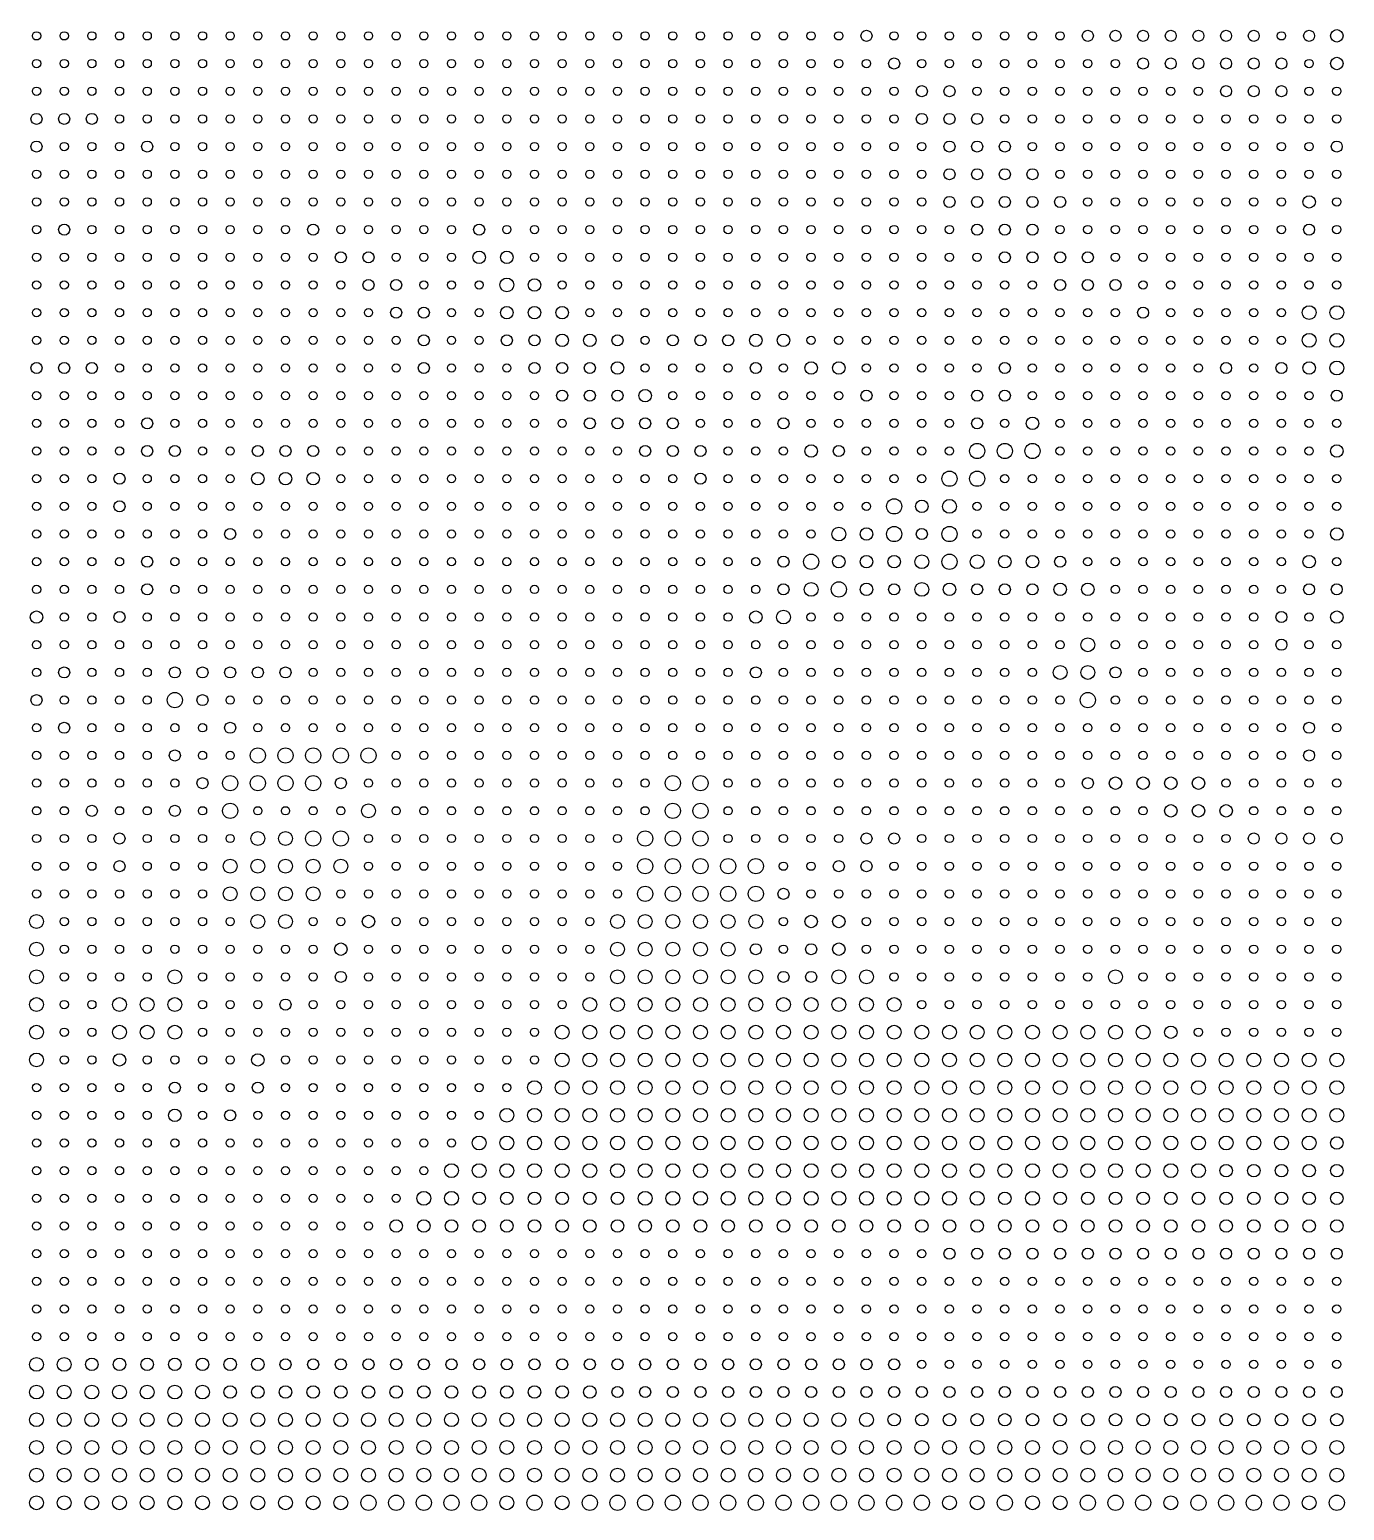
# Model space of a CAD drawing. Header units: metres. Extents: x -6 to 3826, y 14 to 2163.
# Drawn here: x 955 to 1906, y 14 to 1084 of the extents above; entities that cross this region are included whole.
import ezdxf

# ---------------------------------------------------------------- set-up
doc = ezdxf.new("R2010")
doc.units = ezdxf.units.M

msp = doc.modelspace()

# ---------------------------------------------------------------- linework, layer by layer
for centre, radius in [((960, 1080), 3), ((980, 1080), 3), ((1000, 1080), 3), ((1020, 1080), 3), ((1040, 1080), 3), ((1060, 1080), 3), ((1080, 1080), 3), ((1100, 1080), 3), ((1120, 1080), 3), ((1140, 1080), 3), ((1160, 1080), 3), ((1180, 1080), 3), ((1200, 1080), 3), ((1220, 1080), 3), ((1240, 1080), 3), ((1260, 1080), 3), ((1280, 1080), 3), ((1300, 1080), 3), ((1320, 1080), 3), ((1340, 1080), 3), ((1360, 1080), 3), ((1380, 1080), 3), ((1400, 1080), 3), ((1420, 1080), 3), ((1440, 1080), 3), ((1460, 1080), 3), ((1480, 1080), 3), ((1500, 1080), 3), ((1520, 1080), 3), ((1540, 1080), 3), ((1560, 1080), 4), ((1580, 1080), 3), ((1600, 1080), 3), ((1620, 1080), 3), ((1640, 1080), 3), ((1660, 1080), 3), ((1680, 1080), 3), ((1700, 1080), 3), ((1720, 1080), 4), ((1740, 1080), 4), ((1760, 1080), 4), ((1780, 1080), 4), ((1800, 1080), 4), ((1820, 1080), 4), ((1840, 1080), 4), ((1860, 1080), 3), ((1880, 1080), 4), ((1900, 1080), 4.5), ((960, 1060), 3), ((980, 1060), 3), ((1000, 1060), 3), ((1020, 1060), 3), ((1040, 1060), 3), ((1060, 1060), 3), ((1080, 1060), 3), ((1100, 1060), 3), ((1120, 1060), 3), ((1140, 1060), 3), ((1160, 1060), 3), ((1180, 1060), 3), ((1200, 1060), 3), ((1220, 1060), 3), ((1240, 1060), 3), ((1260, 1060), 3), ((1280, 1060), 3), ((1300, 1060), 3), ((1320, 1060), 3), ((1340, 1060), 3), ((1360, 1060), 3), ((1380, 1060), 3), ((1400, 1060), 3), ((1420, 1060), 3), ((1440, 1060), 3), ((1460, 1060), 3), ((1480, 1060), 3), ((1500, 1060), 3), ((1520, 1060), 3), ((1540, 1060), 3), ((1560, 1060), 3), ((1580, 1060), 4), ((1600, 1060), 3), ((1620, 1060), 3), ((1640, 1060), 3), ((1660, 1060), 3), ((1680, 1060), 3), ((1700, 1060), 3), ((1720, 1060), 3), ((1740, 1060), 3), ((1760, 1060), 4), ((1780, 1060), 4), ((1800, 1060), 4), ((1820, 1060), 4), ((1840, 1060), 4), ((1860, 1060), 4), ((1880, 1060), 3), ((1900, 1060), 4.5), ((960, 1040), 3), ((980, 1040), 3), ((1000, 1040), 3), ((1020, 1040), 3), ((1040, 1040), 3), ((1060, 1040), 3), ((1080, 1040), 3), ((1100, 1040), 3), ((1120, 1040), 3), ((1140, 1040), 3), ((1160, 1040), 3), ((1180, 1040), 3), ((1200, 1040), 3), ((1220, 1040), 3), ((1240, 1040), 3), ((1260, 1040), 3), ((1280, 1040), 3), ((1300, 1040), 3), ((1320, 1040), 3), ((1340, 1040), 3), ((1360, 1040), 3), ((1380, 1040), 3), ((1400, 1040), 3), ((1420, 1040), 3), ((1440, 1040), 3), ((1460, 1040), 3), ((1480, 1040), 3), ((1500, 1040), 3), ((1520, 1040), 3), ((1540, 1040), 3), ((1560, 1040), 3), ((1580, 1040), 3), ((1600, 1040), 4), ((1620, 1040), 4), ((1640, 1040), 3), ((1660, 1040), 3), ((1680, 1040), 3), ((1700, 1040), 3), ((1720, 1040), 3), ((1740, 1040), 3), ((1760, 1040), 3), ((1780, 1040), 3), ((1800, 1040), 3), ((1820, 1040), 4), ((1840, 1040), 4), ((1860, 1040), 4), ((1880, 1040), 3), ((1900, 1040), 3), ((960, 1020), 4), ((980, 1020), 4), ((1000, 1020), 4), ((1020, 1020), 3), ((1040, 1020), 3), ((1060, 1020), 3), ((1080, 1020), 3), ((1100, 1020), 3), ((1120, 1020), 3), ((1140, 1020), 3), ((1160, 1020), 3), ((1180, 1020), 3), ((1200, 1020), 3), ((1220, 1020), 3), ((1240, 1020), 3), ((1260, 1020), 3), ((1280, 1020), 3), ((1300, 1020), 3), ((1320, 1020), 3), ((1340, 1020), 3), ((1360, 1020), 3), ((1380, 1020), 3), ((1400, 1020), 3), ((1420, 1020), 3), ((1440, 1020), 3), ((1460, 1020), 3), ((1480, 1020), 3), ((1500, 1020), 3), ((1520, 1020), 3), ((1540, 1020), 3), ((1560, 1020), 3), ((1580, 1020), 3), ((1600, 1020), 4), ((1620, 1020), 4), ((1640, 1020), 4), ((1660, 1020), 3), ((1680, 1020), 3), ((1700, 1020), 3), ((1720, 1020), 3), ((1740, 1020), 3), ((1760, 1020), 3), ((1780, 1020), 3), ((1800, 1020), 3), ((1820, 1020), 3), ((1840, 1020), 3), ((1860, 1020), 3), ((1880, 1020), 3), ((1900, 1020), 3), ((960, 1000), 4), ((980, 1000), 3), ((1000, 1000), 3), ((1020, 1000), 3), ((1040, 1000), 4), ((1060, 1000), 3), ((1080, 1000), 3), ((1100, 1000), 3), ((1120, 1000), 3), ((1140, 1000), 3), ((1160, 1000), 3), ((1180, 1000), 3), ((1200, 1000), 3), ((1220, 1000), 3), ((1240, 1000), 3), ((1260, 1000), 3), ((1280, 1000), 3), ((1300, 1000), 3), ((1320, 1000), 3), ((1340, 1000), 3), ((1360, 1000), 3), ((1380, 1000), 3), ((1400, 1000), 3), ((1420, 1000), 3), ((1440, 1000), 3), ((1460, 1000), 3), ((1480, 1000), 3), ((1500, 1000), 3), ((1520, 1000), 3), ((1540, 1000), 3), ((1560, 1000), 3), ((1580, 1000), 3), ((1600, 1000), 3), ((1620, 1000), 4), ((1640, 1000), 4), ((1660, 1000), 4), ((1680, 1000), 3), ((1700, 1000), 3), ((1720, 1000), 3), ((1740, 1000), 3), ((1760, 1000), 3), ((1780, 1000), 3), ((1800, 1000), 3), ((1820, 1000), 3), ((1840, 1000), 3), ((1860, 1000), 3), ((1880, 1000), 3), ((1900, 1000), 4), ((960, 980), 3), ((980, 980), 3), ((1000, 980), 3), ((1020, 980), 3), ((1040, 980), 3), ((1060, 980), 3), ((1080, 980), 3), ((1100, 980), 3), ((1120, 980), 3), ((1140, 980), 3), ((1160, 980), 3), ((1180, 980), 3), ((1200, 980), 3), ((1220, 980), 3), ((1240, 980), 3), ((1260, 980), 3), ((1280, 980), 3), ((1300, 980), 3), ((1320, 980), 3), ((1340, 980), 3), ((1360, 980), 3), ((1380, 980), 3), ((1400, 980), 3), ((1420, 980), 3), ((1440, 980), 3), ((1460, 980), 3), ((1480, 980), 3), ((1500, 980), 3), ((1520, 980), 3), ((1540, 980), 3), ((1560, 980), 3), ((1580, 980), 3), ((1600, 980), 3), ((1620, 980), 4), ((1640, 980), 4), ((1660, 980), 4), ((1680, 980), 4), ((1700, 980), 3), ((1720, 980), 3), ((1740, 980), 3), ((1760, 980), 3), ((1780, 980), 3), ((1800, 980), 3), ((1820, 980), 3), ((1840, 980), 3), ((1860, 980), 3), ((1880, 980), 3), ((1900, 980), 3), ((960, 960), 3), ((980, 960), 3), ((1000, 960), 3), ((1020, 960), 3), ((1040, 960), 3), ((1060, 960), 3), ((1080, 960), 3), ((1100, 960), 3), ((1120, 960), 3), ((1140, 960), 3), ((1160, 960), 3), ((1180, 960), 3), ((1200, 960), 3), ((1220, 960), 3), ((1240, 960), 3), ((1260, 960), 3), ((1280, 960), 3), ((1300, 960), 3), ((1320, 960), 3), ((1340, 960), 3), ((1360, 960), 3), ((1380, 960), 3), ((1400, 960), 3), ((1420, 960), 3), ((1440, 960), 3), ((1460, 960), 3), ((1480, 960), 3), ((1500, 960), 3), ((1520, 960), 3), ((1540, 960), 3), ((1560, 960), 3), ((1580, 960), 3), ((1600, 960), 3), ((1620, 960), 4), ((1640, 960), 4), ((1660, 960), 4), ((1680, 960), 4), ((1700, 960), 4), ((1720, 960), 3), ((1740, 960), 3), ((1760, 960), 3), ((1780, 960), 3), ((1800, 960), 3), ((1820, 960), 3), ((1840, 960), 3), ((1860, 960), 3), ((1880, 960), 4.5), ((1900, 960), 3), ((960, 940), 3), ((980, 940), 4), ((1000, 940), 3), ((1020, 940), 3), ((1040, 940), 3), ((1060, 940), 3), ((1080, 940), 3), ((1100, 940), 3), ((1120, 940), 3), ((1140, 940), 3), ((1160, 940), 4), ((1180, 940), 3), ((1200, 940), 3), ((1220, 940), 3), ((1240, 940), 3), ((1260, 940), 3), ((1280, 940), 4), ((1300, 940), 3), ((1320, 940), 3), ((1340, 940), 3), ((1360, 940), 3), ((1380, 940), 3), ((1400, 940), 3), ((1420, 940), 3), ((1440, 940), 3), ((1460, 940), 3), ((1480, 940), 3), ((1500, 940), 3), ((1520, 940), 3), ((1540, 940), 3), ((1560, 940), 3), ((1580, 940), 3), ((1600, 940), 3), ((1620, 940), 3), ((1640, 940), 4), ((1660, 940), 4), ((1680, 940), 4), ((1700, 940), 3), ((1720, 940), 3), ((1740, 940), 3), ((1760, 940), 3), ((1780, 940), 3), ((1800, 940), 3), ((1820, 940), 3), ((1840, 940), 3), ((1860, 940), 3), ((1880, 940), 4), ((1900, 940), 3), ((960, 920), 3), ((980, 920), 3), ((1000, 920), 3), ((1020, 920), 3), ((1040, 920), 3), ((1060, 920), 3), ((1080, 920), 3), ((1100, 920), 3), ((1120, 920), 3), ((1140, 920), 3), ((1160, 920), 3), ((1180, 920), 4), ((1200, 920), 4), ((1220, 920), 3), ((1240, 920), 3), ((1260, 920), 3), ((1280, 920), 4.5), ((1300, 920), 4.5), ((1320, 920), 3), ((1340, 920), 3), ((1360, 920), 3), ((1380, 920), 3), ((1400, 920), 3), ((1420, 920), 3), ((1440, 920), 3), ((1460, 920), 3), ((1480, 920), 3), ((1500, 920), 3), ((1520, 920), 3), ((1540, 920), 3), ((1560, 920), 3), ((1580, 920), 3), ((1600, 920), 3), ((1620, 920), 3), ((1640, 920), 3), ((1660, 920), 4), ((1680, 920), 4), ((1700, 920), 4), ((1720, 920), 4), ((1740, 920), 3), ((1760, 920), 3), ((1780, 920), 3), ((1800, 920), 3), ((1820, 920), 3), ((1840, 920), 3), ((1860, 920), 3), ((1880, 920), 3), ((1900, 920), 3), ((960, 900), 3), ((980, 900), 3), ((1000, 900), 3), ((1020, 900), 3), ((1040, 900), 3), ((1060, 900), 3), ((1080, 900), 3), ((1100, 900), 3), ((1120, 900), 3), ((1140, 900), 3), ((1160, 900), 3), ((1180, 900), 3), ((1200, 900), 4), ((1220, 900), 4), ((1240, 900), 3), ((1260, 900), 3), ((1280, 900), 3), ((1300, 900), 5), ((1320, 900), 4.5), ((1340, 900), 3), ((1360, 900), 3), ((1380, 900), 3), ((1400, 900), 3), ((1420, 900), 3), ((1440, 900), 3), ((1460, 900), 3), ((1480, 900), 3), ((1500, 900), 3), ((1520, 900), 3), ((1540, 900), 3), ((1560, 900), 3), ((1580, 900), 3), ((1600, 900), 3), ((1620, 900), 3), ((1640, 900), 3), ((1660, 900), 3), ((1680, 900), 3), ((1700, 900), 4), ((1720, 900), 4), ((1740, 900), 4), ((1760, 900), 3), ((1780, 900), 3), ((1800, 900), 3), ((1820, 900), 3), ((1840, 900), 3), ((1860, 900), 3), ((1880, 900), 3), ((1900, 900), 3), ((960, 880), 3), ((980, 880), 3), ((1000, 880), 3), ((1020, 880), 3), ((1040, 880), 3), ((1060, 880), 3), ((1080, 880), 3), ((1100, 880), 3), ((1120, 880), 3), ((1140, 880), 3), ((1160, 880), 3), ((1180, 880), 3), ((1200, 880), 3), ((1220, 880), 4), ((1240, 880), 4), ((1260, 880), 3), ((1280, 880), 3), ((1300, 880), 4.5), ((1320, 880), 4.5), ((1340, 880), 4.5), ((1360, 880), 3), ((1380, 880), 3), ((1400, 880), 3), ((1420, 880), 3), ((1440, 880), 3), ((1460, 880), 3), ((1480, 880), 3), ((1500, 880), 3), ((1520, 880), 3), ((1540, 880), 3), ((1560, 880), 3), ((1580, 880), 3), ((1600, 880), 3), ((1620, 880), 3), ((1640, 880), 3), ((1660, 880), 3), ((1680, 880), 3), ((1700, 880), 3), ((1720, 880), 3), ((1740, 880), 3), ((1760, 880), 4), ((1780, 880), 3), ((1800, 880), 3), ((1820, 880), 3), ((1840, 880), 3), ((1860, 880), 3), ((1880, 880), 5), ((1900, 880), 5), ((960, 860), 3), ((980, 860), 3), ((1000, 860), 3), ((1020, 860), 3), ((1040, 860), 3), ((1060, 860), 3), ((1080, 860), 3), ((1100, 860), 3), ((1120, 860), 3), ((1140, 860), 3), ((1160, 860), 3), ((1180, 860), 3), ((1200, 860), 3), ((1220, 860), 3), ((1240, 860), 4), ((1260, 860), 3), ((1280, 860), 3), ((1300, 860), 4), ((1320, 860), 4), ((1340, 860), 4.5), ((1360, 860), 4.5), ((1380, 860), 4), ((1400, 860), 3), ((1420, 860), 4), ((1440, 860), 4), ((1460, 860), 4), ((1480, 860), 4.5), ((1500, 860), 4.5), ((1520, 860), 3), ((1540, 860), 3), ((1560, 860), 3), ((1580, 860), 3), ((1600, 860), 3), ((1620, 860), 3), ((1640, 860), 3), ((1660, 860), 3), ((1680, 860), 3), ((1700, 860), 3), ((1720, 860), 3), ((1740, 860), 3), ((1760, 860), 3), ((1780, 860), 3), ((1800, 860), 3), ((1820, 860), 3), ((1840, 860), 3), ((1860, 860), 3), ((1880, 860), 5), ((1900, 860), 5), ((960, 840), 4), ((980, 840), 4), ((1000, 840), 4), ((1020, 840), 3), ((1040, 840), 3), ((1060, 840), 3), ((1080, 840), 3), ((1100, 840), 3), ((1120, 840), 3), ((1140, 840), 3), ((1160, 840), 3), ((1180, 840), 3), ((1200, 840), 3), ((1220, 840), 3), ((1240, 840), 4), ((1260, 840), 3), ((1280, 840), 3), ((1300, 840), 3), ((1320, 840), 4), ((1340, 840), 4), ((1360, 840), 4), ((1380, 840), 4.5), ((1400, 840), 3), ((1420, 840), 3), ((1440, 840), 3), ((1460, 840), 3), ((1480, 840), 4), ((1500, 840), 3), ((1520, 840), 4.5), ((1540, 840), 4.5), ((1560, 840), 3), ((1580, 840), 3), ((1600, 840), 3), ((1620, 840), 3), ((1640, 840), 3), ((1660, 840), 4), ((1680, 840), 3), ((1700, 840), 3), ((1720, 840), 3), ((1740, 840), 3), ((1760, 840), 3), ((1780, 840), 3), ((1800, 840), 3), ((1820, 840), 4), ((1840, 840), 3), ((1860, 840), 4), ((1880, 840), 4.5), ((1900, 840), 5), ((1340, 820), 4), ((1360, 820), 4), ((1380, 820), 4), ((1400, 820), 4.5), ((1560, 820), 4), ((1640, 820), 4), ((1660, 820), 4), ((1900, 820), 4), ((960, 820), 3), ((980, 820), 3), ((1000, 820), 3), ((1020, 820), 3), ((1040, 820), 3), ((1060, 820), 3), ((1080, 820), 3), ((1100, 820), 3), ((1120, 820), 3), ((1140, 820), 3), ((1160, 820), 3), ((1180, 820), 3), ((1200, 820), 3), ((1220, 820), 3), ((1240, 820), 3), ((1260, 820), 3), ((1280, 820), 3), ((1300, 820), 3), ((1320, 820), 3), ((1420, 820), 3), ((1440, 820), 3), ((1460, 820), 3), ((1480, 820), 3), ((1500, 820), 3), ((1520, 820), 3), ((1540, 820), 3), ((1580, 820), 3), ((1600, 820), 3), ((1620, 820), 3), ((1680, 820), 3), ((1700, 820), 3), ((1720, 820), 3), ((1740, 820), 3), ((1760, 820), 3), ((1780, 820), 3), ((1800, 820), 3), ((1820, 820), 3), ((1840, 820), 3), ((1860, 820), 3), ((1880, 820), 3), ((960, 800), 3), ((980, 800), 3), ((1000, 800), 3), ((1020, 800), 3), ((1040, 800), 4), ((1060, 800), 3), ((1080, 800), 3), ((1100, 800), 3), ((1120, 800), 3), ((1140, 800), 3), ((1160, 800), 3), ((1180, 800), 3), ((1200, 800), 3), ((1220, 800), 3), ((1240, 800), 3), ((1260, 800), 3), ((1280, 800), 3), ((1300, 800), 3), ((1320, 800), 3), ((1340, 800), 3), ((1360, 800), 4), ((1380, 800), 4), ((1400, 800), 4), ((1420, 800), 4), ((1440, 800), 3), ((1460, 800), 3), ((1480, 800), 3), ((1500, 800), 4), ((1520, 800), 3), ((1540, 800), 3), ((1560, 800), 3), ((1580, 800), 3), ((1600, 800), 3), ((1620, 800), 3), ((1640, 800), 4), ((1660, 800), 3), ((1680, 800), 4.5), ((1700, 800), 3), ((1720, 800), 3), ((1740, 800), 3), ((1760, 800), 3), ((1780, 800), 3), ((1800, 800), 3), ((1820, 800), 3), ((1840, 800), 3), ((1860, 800), 3), ((1880, 800), 3), ((1900, 800), 3), ((960, 780), 3), ((980, 780), 3), ((1000, 780), 3), ((1020, 780), 3), ((1040, 780), 4), ((1060, 780), 4), ((1080, 780), 3), ((1100, 780), 3), ((1120, 780), 4), ((1140, 780), 4), ((1160, 780), 4), ((1180, 780), 3), ((1200, 780), 3), ((1220, 780), 3), ((1240, 780), 3), ((1260, 780), 3), ((1280, 780), 3), ((1300, 780), 3), ((1320, 780), 3), ((1340, 780), 3), ((1360, 780), 3), ((1380, 780), 3), ((1400, 780), 4), ((1420, 780), 4), ((1440, 780), 4), ((1460, 780), 3), ((1480, 780), 3), ((1500, 780), 3), ((1520, 780), 4.5), ((1540, 780), 4), ((1560, 780), 3), ((1580, 780), 3), ((1600, 780), 3), ((1620, 780), 3), ((1640, 780), 5.5), ((1660, 780), 5.5), ((1680, 780), 5.5), ((1700, 780), 3), ((1720, 780), 3), ((1740, 780), 3), ((1760, 780), 3), ((1780, 780), 3), ((1800, 780), 3), ((1820, 780), 3), ((1840, 780), 3), ((1860, 780), 3), ((1880, 780), 3), ((1900, 780), 4.5), ((960, 760), 3), ((980, 760), 3), ((1000, 760), 3), ((1020, 760), 4), ((1040, 760), 3), ((1060, 760), 3), ((1080, 760), 3), ((1100, 760), 3), ((1120, 760), 4.5), ((1140, 760), 4.5), ((1160, 760), 4.5), ((1180, 760), 3), ((1200, 760), 3), ((1220, 760), 3), ((1240, 760), 3), ((1260, 760), 3), ((1280, 760), 3), ((1300, 760), 3), ((1320, 760), 3), ((1340, 760), 3), ((1360, 760), 3), ((1380, 760), 3), ((1400, 760), 3), ((1420, 760), 3), ((1440, 760), 4), ((1460, 760), 3), ((1480, 760), 3), ((1500, 760), 3), ((1520, 760), 3), ((1540, 760), 3), ((1560, 760), 3), ((1580, 760), 3), ((1600, 760), 3), ((1620, 760), 5.5), ((1640, 760), 5.5), ((1660, 760), 3), ((1680, 760), 3), ((1700, 760), 3), ((1720, 760), 3), ((1740, 760), 3), ((1760, 760), 3), ((1780, 760), 3), ((1800, 760), 3), ((1820, 760), 3), ((1840, 760), 3), ((1860, 760), 3), ((1880, 760), 3), ((1900, 760), 3), ((960, 740), 3), ((980, 740), 3), ((1000, 740), 3), ((1020, 740), 4), ((1040, 740), 3), ((1060, 740), 3), ((1080, 740), 3), ((1100, 740), 3), ((1120, 740), 3), ((1140, 740), 3), ((1160, 740), 3), ((1180, 740), 3), ((1200, 740), 3), ((1220, 740), 3), ((1240, 740), 3), ((1260, 740), 3), ((1280, 740), 3), ((1300, 740), 3), ((1320, 740), 3), ((1340, 740), 3), ((1360, 740), 3), ((1380, 740), 3), ((1400, 740), 3), ((1420, 740), 3), ((1440, 740), 3), ((1460, 740), 3), ((1480, 740), 3), ((1500, 740), 3), ((1520, 740), 3), ((1540, 740), 3), ((1560, 740), 3), ((1580, 740), 5.5), ((1600, 740), 4.5), ((1620, 740), 5), ((1640, 740), 3), ((1660, 740), 3), ((1680, 740), 3), ((1700, 740), 3), ((1720, 740), 3), ((1740, 740), 3), ((1760, 740), 3), ((1780, 740), 3), ((1800, 740), 3), ((1820, 740), 3), ((1840, 740), 3), ((1860, 740), 3), ((1880, 740), 3), ((1900, 740), 3), ((960, 720), 3), ((980, 720), 3), ((1000, 720), 3), ((1020, 720), 3), ((1040, 720), 3), ((1060, 720), 3), ((1080, 720), 3), ((1100, 720), 4), ((1120, 720), 3), ((1140, 720), 3), ((1160, 720), 3), ((1180, 720), 3), ((1200, 720), 3), ((1220, 720), 3), ((1240, 720), 3), ((1260, 720), 3), ((1280, 720), 3), ((1300, 720), 3), ((1320, 720), 3), ((1340, 720), 3), ((1360, 720), 3), ((1380, 720), 3), ((1400, 720), 3), ((1420, 720), 3), ((1440, 720), 3), ((1460, 720), 3), ((1480, 720), 3), ((1500, 720), 3), ((1520, 720), 3), ((1540, 720), 5), ((1560, 720), 4.5), ((1580, 720), 5.5), ((1600, 720), 4), ((1620, 720), 5.5), ((1640, 720), 3), ((1660, 720), 3), ((1680, 720), 3), ((1700, 720), 3), ((1720, 720), 3), ((1740, 720), 3), ((1760, 720), 3), ((1780, 720), 3), ((1800, 720), 3), ((1820, 720), 3), ((1840, 720), 3), ((1860, 720), 3), ((1880, 720), 3), ((1900, 720), 4.5), ((960, 700), 3), ((980, 700), 3), ((1000, 700), 3), ((1020, 700), 3), ((1040, 700), 4), ((1060, 700), 3), ((1080, 700), 3), ((1100, 700), 3), ((1120, 700), 3), ((1140, 700), 3), ((1160, 700), 3), ((1180, 700), 3), ((1200, 700), 3), ((1220, 700), 3), ((1240, 700), 3), ((1260, 700), 3), ((1280, 700), 3), ((1300, 700), 3), ((1320, 700), 3), ((1340, 700), 3), ((1360, 700), 3), ((1380, 700), 3), ((1400, 700), 3), ((1420, 700), 3), ((1440, 700), 3), ((1460, 700), 3), ((1480, 700), 3), ((1500, 700), 4), ((1520, 700), 5.5), ((1540, 700), 4.5), ((1560, 700), 4.5), ((1580, 700), 4.5), ((1600, 700), 5), ((1620, 700), 5.5), ((1640, 700), 5), ((1660, 700), 4.5), ((1680, 700), 4.5), ((1700, 700), 4), ((1720, 700), 3), ((1740, 700), 3), ((1760, 700), 3), ((1780, 700), 3), ((1800, 700), 3), ((1820, 700), 3), ((1840, 700), 3), ((1860, 700), 3), ((1880, 700), 4.5), ((1900, 700), 3), ((1520, 680), 5), ((1540, 680), 5.5), ((1600, 680), 5), ((960, 680), 3), ((980, 680), 3), ((1000, 680), 3), ((1020, 680), 3), ((1040, 680), 4), ((1060, 680), 3), ((1080, 680), 3), ((1100, 680), 3), ((1120, 680), 3), ((1140, 680), 3), ((1160, 680), 3), ((1180, 680), 3), ((1200, 680), 3), ((1220, 680), 3), ((1240, 680), 3), ((1260, 680), 3), ((1280, 680), 3), ((1300, 680), 3), ((1320, 680), 3), ((1340, 680), 3), ((1360, 680), 3), ((1380, 680), 3), ((1400, 680), 3), ((1420, 680), 3), ((1440, 680), 3), ((1460, 680), 3), ((1480, 680), 3), ((1500, 680), 4), ((1560, 680), 4.5), ((1580, 680), 4), ((1620, 680), 4.5), ((1640, 680), 4), ((1660, 680), 4), ((1680, 680), 4), ((1700, 680), 4.5), ((1720, 680), 4.5), ((1740, 680), 3), ((1760, 680), 3), ((1780, 680), 3), ((1800, 680), 3), ((1820, 680), 3), ((1840, 680), 3), ((1860, 680), 3), ((1880, 680), 4), ((1900, 680), 4), ((960, 660), 4.5), ((1020, 660), 4), ((1480, 660), 4.5), ((1500, 660), 5), ((1860, 660), 4), ((1900, 660), 4.5), ((980, 660), 3), ((1000, 660), 3), ((1040, 660), 3), ((1060, 660), 3), ((1080, 660), 3), ((1100, 660), 3), ((1120, 660), 3), ((1140, 660), 3), ((1160, 660), 3), ((1180, 660), 3), ((1200, 660), 3), ((1220, 660), 3), ((1240, 660), 3), ((1260, 660), 3), ((1280, 660), 3), ((1300, 660), 3), ((1320, 660), 3), ((1340, 660), 3), ((1360, 660), 3), ((1380, 660), 3), ((1400, 660), 3), ((1420, 660), 3), ((1440, 660), 3), ((1460, 660), 3), ((1520, 660), 3), ((1540, 660), 3), ((1560, 660), 3), ((1580, 660), 3), ((1600, 660), 3), ((1620, 660), 3), ((1640, 660), 3), ((1660, 660), 3), ((1680, 660), 3), ((1700, 660), 3), ((1720, 660), 3), ((1740, 660), 3), ((1760, 660), 3), ((1780, 660), 3), ((1800, 660), 3), ((1820, 660), 3), ((1840, 660), 3), ((1880, 660), 3), ((960, 640), 3), ((980, 640), 3), ((1000, 640), 3), ((1020, 640), 3), ((1040, 640), 3), ((1060, 640), 3), ((1080, 640), 3), ((1100, 640), 3), ((1120, 640), 3), ((1140, 640), 3), ((1160, 640), 3), ((1180, 640), 3), ((1200, 640), 3), ((1220, 640), 3), ((1240, 640), 3), ((1260, 640), 3), ((1280, 640), 3), ((1300, 640), 3), ((1320, 640), 3), ((1340, 640), 3), ((1360, 640), 3), ((1380, 640), 3), ((1400, 640), 3), ((1420, 640), 3), ((1440, 640), 3), ((1460, 640), 3), ((1480, 640), 3), ((1500, 640), 3), ((1520, 640), 3), ((1540, 640), 3), ((1560, 640), 3), ((1580, 640), 3), ((1600, 640), 3), ((1620, 640), 3), ((1640, 640), 3), ((1660, 640), 3), ((1680, 640), 3), ((1700, 640), 3), ((1720, 640), 5), ((1740, 640), 3), ((1760, 640), 3), ((1780, 640), 3), ((1800, 640), 3), ((1820, 640), 3), ((1840, 640), 3), ((1860, 640), 4), ((1880, 640), 3), ((1900, 640), 3), ((960, 620), 3), ((980, 620), 4), ((1000, 620), 3), ((1020, 620), 3), ((1040, 620), 3), ((1060, 620), 4), ((1080, 620), 4), ((1100, 620), 4), ((1120, 620), 4), ((1140, 620), 4), ((1160, 620), 3), ((1180, 620), 3), ((1200, 620), 3), ((1220, 620), 3), ((1240, 620), 3), ((1260, 620), 3), ((1280, 620), 3), ((1300, 620), 3), ((1320, 620), 3), ((1340, 620), 3), ((1360, 620), 3), ((1380, 620), 3), ((1400, 620), 3), ((1420, 620), 3), ((1440, 620), 3), ((1460, 620), 3), ((1480, 620), 4), ((1500, 620), 3), ((1520, 620), 3), ((1540, 620), 3), ((1560, 620), 3), ((1580, 620), 3), ((1600, 620), 3), ((1620, 620), 3), ((1640, 620), 3), ((1660, 620), 3), ((1680, 620), 3), ((1700, 620), 5), ((1720, 620), 5), ((1740, 620), 4), ((1760, 620), 3), ((1780, 620), 3), ((1800, 620), 3), ((1820, 620), 3), ((1840, 620), 3), ((1860, 620), 3), ((1880, 620), 3), ((1900, 620), 3), ((960, 600), 4), ((980, 600), 3), ((1000, 600), 3), ((1020, 600), 3), ((1040, 600), 3), ((1060, 600), 5.5), ((1080, 600), 4), ((1100, 600), 3), ((1120, 600), 3), ((1140, 600), 3), ((1160, 600), 3), ((1180, 600), 3), ((1200, 600), 3), ((1220, 600), 3), ((1240, 600), 3), ((1260, 600), 3), ((1280, 600), 3), ((1300, 600), 3), ((1320, 600), 3), ((1340, 600), 3), ((1360, 600), 3), ((1380, 600), 3), ((1400, 600), 3), ((1420, 600), 3), ((1440, 600), 3), ((1460, 600), 3), ((1480, 600), 3), ((1500, 600), 3), ((1520, 600), 3), ((1540, 600), 3), ((1560, 600), 3), ((1580, 600), 3), ((1600, 600), 3), ((1620, 600), 3), ((1640, 600), 3), ((1660, 600), 3), ((1680, 600), 3), ((1700, 600), 3), ((1720, 600), 5.5), ((1740, 600), 3), ((1760, 600), 3), ((1780, 600), 3), ((1800, 600), 3), ((1820, 600), 3), ((1840, 600), 3), ((1860, 600), 3), ((1880, 600), 3), ((1900, 600), 3), ((960, 580), 3), ((980, 580), 4), ((1000, 580), 3), ((1020, 580), 3), ((1040, 580), 3), ((1060, 580), 3), ((1080, 580), 3), ((1100, 580), 4), ((1120, 580), 3), ((1140, 580), 3), ((1160, 580), 3), ((1180, 580), 3), ((1200, 580), 3), ((1220, 580), 3), ((1240, 580), 3), ((1260, 580), 3), ((1280, 580), 3), ((1300, 580), 3), ((1320, 580), 3), ((1340, 580), 3), ((1360, 580), 3), ((1380, 580), 3), ((1400, 580), 3), ((1420, 580), 3), ((1440, 580), 3), ((1460, 580), 3), ((1480, 580), 3), ((1500, 580), 3), ((1520, 580), 3), ((1540, 580), 3), ((1560, 580), 3), ((1580, 580), 3), ((1600, 580), 3), ((1620, 580), 3), ((1640, 580), 3), ((1660, 580), 3), ((1680, 580), 3), ((1700, 580), 3), ((1720, 580), 3), ((1740, 580), 3), ((1760, 580), 3), ((1780, 580), 3), ((1800, 580), 3), ((1820, 580), 3), ((1840, 580), 3), ((1860, 580), 3), ((1880, 580), 4), ((1900, 580), 3), ((960, 560), 3), ((980, 560), 3), ((1000, 560), 3), ((1020, 560), 3), ((1040, 560), 3), ((1060, 560), 4), ((1080, 560), 3), ((1100, 560), 3), ((1120, 560), 5.5), ((1140, 560), 5.5), ((1160, 560), 5.5), ((1180, 560), 5.5), ((1200, 560), 5.5), ((1220, 560), 3), ((1240, 560), 3), ((1260, 560), 3), ((1280, 560), 3), ((1300, 560), 3), ((1320, 560), 3), ((1340, 560), 3), ((1360, 560), 3), ((1380, 560), 3), ((1400, 560), 3), ((1420, 560), 3), ((1440, 560), 3), ((1460, 560), 3), ((1480, 560), 3), ((1500, 560), 3), ((1520, 560), 3), ((1540, 560), 3), ((1560, 560), 3), ((1580, 560), 3), ((1600, 560), 3), ((1620, 560), 3), ((1640, 560), 3), ((1660, 560), 3), ((1680, 560), 3), ((1700, 560), 3), ((1720, 560), 3), ((1740, 560), 3), ((1760, 560), 3), ((1780, 560), 3), ((1800, 560), 3), ((1820, 560), 3), ((1840, 560), 3), ((1860, 560), 3), ((1880, 560), 4), ((1900, 560), 3), ((960, 540), 3), ((980, 540), 3), ((1000, 540), 3), ((1020, 540), 3), ((1040, 540), 3), ((1060, 540), 3), ((1080, 540), 4), ((1100, 540), 5.5), ((1120, 540), 5.5), ((1140, 540), 5.5), ((1160, 540), 5.5), ((1180, 540), 4), ((1200, 540), 3), ((1220, 540), 3), ((1240, 540), 3), ((1260, 540), 3), ((1280, 540), 3), ((1300, 540), 3), ((1320, 540), 3), ((1340, 540), 3), ((1360, 540), 3), ((1380, 540), 3), ((1400, 540), 3), ((1420, 540), 5.5), ((1440, 540), 5.5), ((1460, 540), 3), ((1480, 540), 3), ((1500, 540), 3), ((1520, 540), 3), ((1540, 540), 3), ((1560, 540), 3), ((1580, 540), 3), ((1600, 540), 3), ((1620, 540), 3), ((1640, 540), 3), ((1660, 540), 3), ((1680, 540), 3), ((1700, 540), 3), ((1720, 540), 4), ((1740, 540), 4.5), ((1760, 540), 4.5), ((1780, 540), 4.5), ((1800, 540), 4.5), ((1820, 540), 3), ((1840, 540), 3), ((1860, 540), 3), ((1880, 540), 3), ((1900, 540), 3), ((1100, 520), 5.5), ((1200, 520), 5), ((1420, 520), 5.5), ((1440, 520), 5.5), ((1780, 520), 4.5), ((1800, 520), 4.5), ((1820, 520), 4.5), ((960, 520), 3), ((980, 520), 3), ((1000, 520), 4), ((1020, 520), 3), ((1040, 520), 3), ((1060, 520), 4), ((1080, 520), 3), ((1120, 520), 3), ((1140, 520), 3), ((1160, 520), 3), ((1180, 520), 3), ((1220, 520), 3), ((1240, 520), 3), ((1260, 520), 3), ((1280, 520), 3), ((1300, 520), 3), ((1320, 520), 3), ((1340, 520), 3), ((1360, 520), 3), ((1380, 520), 3), ((1400, 520), 3), ((1460, 520), 3), ((1480, 520), 3), ((1500, 520), 3), ((1520, 520), 3), ((1540, 520), 3), ((1560, 520), 3), ((1580, 520), 3), ((1600, 520), 3), ((1620, 520), 3), ((1640, 520), 3), ((1660, 520), 3), ((1680, 520), 3), ((1700, 520), 3), ((1720, 520), 3), ((1740, 520), 3), ((1760, 520), 3), ((1840, 520), 3), ((1860, 520), 3), ((1880, 520), 3), ((1900, 520), 3), ((960, 500), 3), ((980, 500), 3), ((1000, 500), 3), ((1020, 500), 4), ((1040, 500), 3), ((1060, 500), 3), ((1080, 500), 3), ((1100, 500), 3), ((1120, 500), 5), ((1140, 500), 5), ((1160, 500), 5.5), ((1180, 500), 5.5), ((1200, 500), 3), ((1220, 500), 3), ((1240, 500), 3), ((1260, 500), 3), ((1280, 500), 3), ((1300, 500), 3), ((1320, 500), 3), ((1340, 500), 3), ((1360, 500), 3), ((1380, 500), 3), ((1400, 500), 5.5), ((1420, 500), 5.5), ((1440, 500), 5.5), ((1460, 500), 3), ((1480, 500), 3), ((1500, 500), 3), ((1520, 500), 3), ((1540, 500), 3), ((1560, 500), 4), ((1580, 500), 4), ((1600, 500), 3), ((1620, 500), 3), ((1640, 500), 3), ((1660, 500), 3), ((1680, 500), 3), ((1700, 500), 3), ((1720, 500), 3), ((1740, 500), 3), ((1760, 500), 3), ((1780, 500), 3), ((1800, 500), 3), ((1820, 500), 3), ((1840, 500), 4), ((1860, 500), 4), ((1880, 500), 4), ((1900, 500), 4), ((960, 480), 3), ((980, 480), 3), ((1000, 480), 3), ((1020, 480), 4), ((1040, 480), 3), ((1060, 480), 3), ((1080, 480), 3), ((1100, 480), 5), ((1120, 480), 5), ((1140, 480), 5), ((1160, 480), 5), ((1180, 480), 5), ((1200, 480), 3), ((1220, 480), 3), ((1240, 480), 3), ((1260, 480), 3), ((1280, 480), 3), ((1300, 480), 3), ((1320, 480), 3), ((1340, 480), 3), ((1360, 480), 3), ((1380, 480), 3), ((1400, 480), 5.5), ((1420, 480), 5.5), ((1440, 480), 5.5), ((1460, 480), 5.5), ((1480, 480), 5.5), ((1500, 480), 3), ((1520, 480), 3), ((1540, 480), 4), ((1560, 480), 4), ((1580, 480), 3), ((1600, 480), 3), ((1620, 480), 3), ((1640, 480), 3), ((1660, 480), 3), ((1680, 480), 3), ((1700, 480), 3), ((1720, 480), 3), ((1740, 480), 3), ((1760, 480), 3), ((1780, 480), 3), ((1800, 480), 3), ((1820, 480), 3), ((1840, 480), 3), ((1860, 480), 3), ((1880, 480), 3), ((1900, 480), 3), ((960, 460), 3), ((980, 460), 3), ((1000, 460), 3), ((1020, 460), 3), ((1040, 460), 3), ((1060, 460), 3), ((1080, 460), 3), ((1100, 460), 5), ((1120, 460), 5), ((1140, 460), 5), ((1160, 460), 5), ((1180, 460), 3), ((1200, 460), 3), ((1220, 460), 3), ((1240, 460), 3), ((1260, 460), 3), ((1280, 460), 3), ((1300, 460), 3), ((1320, 460), 3), ((1340, 460), 3), ((1360, 460), 3), ((1380, 460), 3), ((1400, 460), 5.5), ((1420, 460), 5.5), ((1440, 460), 5.5), ((1460, 460), 5.5), ((1480, 460), 5.5), ((1500, 460), 4), ((1520, 460), 3), ((1540, 460), 3), ((1560, 460), 3), ((1580, 460), 3), ((1600, 460), 3), ((1620, 460), 3), ((1640, 460), 3), ((1660, 460), 3), ((1680, 460), 3), ((1700, 460), 3), ((1720, 460), 3), ((1740, 460), 3), ((1760, 460), 3), ((1780, 460), 3), ((1800, 460), 3), ((1820, 460), 3), ((1840, 460), 3), ((1860, 460), 3), ((1880, 460), 3), ((1900, 460), 3), ((960, 440), 5), ((980, 440), 3), ((1000, 440), 3), ((1020, 440), 3), ((1040, 440), 3), ((1060, 440), 3), ((1080, 440), 3), ((1100, 440), 3), ((1120, 440), 5), ((1140, 440), 5), ((1160, 440), 3), ((1180, 440), 3), ((1200, 440), 4.5), ((1220, 440), 3), ((1240, 440), 3), ((1260, 440), 3), ((1280, 440), 3), ((1300, 440), 3), ((1320, 440), 3), ((1340, 440), 3), ((1360, 440), 3), ((1380, 440), 5), ((1400, 440), 5), ((1420, 440), 5), ((1440, 440), 5), ((1460, 440), 5), ((1480, 440), 5), ((1500, 440), 3), ((1520, 440), 4.5), ((1540, 440), 4.5), ((1560, 440), 3), ((1580, 440), 3), ((1600, 440), 3), ((1620, 440), 3), ((1640, 440), 3), ((1660, 440), 3), ((1680, 440), 3), ((1700, 440), 3), ((1720, 440), 3), ((1740, 440), 3), ((1760, 440), 3), ((1780, 440), 3), ((1800, 440), 3), ((1820, 440), 3), ((1840, 440), 3), ((1860, 440), 3), ((1880, 440), 3), ((1900, 440), 3), ((960, 420), 5), ((980, 420), 3), ((1000, 420), 3), ((1020, 420), 3), ((1040, 420), 3), ((1060, 420), 3), ((1080, 420), 3), ((1100, 420), 3), ((1120, 420), 3), ((1140, 420), 3), ((1160, 420), 3), ((1180, 420), 4.5), ((1200, 420), 3), ((1220, 420), 3), ((1240, 420), 3), ((1260, 420), 3), ((1280, 420), 3), ((1300, 420), 3), ((1320, 420), 3), ((1340, 420), 3), ((1360, 420), 3), ((1380, 420), 5), ((1400, 420), 5), ((1420, 420), 5), ((1440, 420), 5), ((1460, 420), 5), ((1480, 420), 4), ((1500, 420), 3), ((1520, 420), 4), ((1540, 420), 4.5), ((1560, 420), 3), ((1580, 420), 3), ((1600, 420), 3), ((1620, 420), 3), ((1640, 420), 3), ((1660, 420), 3), ((1680, 420), 3), ((1700, 420), 3), ((1720, 420), 3), ((1740, 420), 3), ((1760, 420), 3), ((1780, 420), 3), ((1800, 420), 3), ((1820, 420), 3), ((1840, 420), 3), ((1860, 420), 3), ((1880, 420), 3), ((1900, 420), 3), ((960, 400), 5), ((980, 400), 3), ((1000, 400), 3), ((1020, 400), 3), ((1040, 400), 3), ((1060, 400), 5), ((1080, 400), 3), ((1100, 400), 3), ((1120, 400), 3), ((1140, 400), 3), ((1160, 400), 3), ((1180, 400), 4), ((1200, 400), 3), ((1220, 400), 3), ((1240, 400), 3), ((1260, 400), 3), ((1280, 400), 3), ((1300, 400), 3), ((1320, 400), 3), ((1340, 400), 3), ((1360, 400), 3), ((1380, 400), 5), ((1400, 400), 5), ((1420, 400), 5), ((1440, 400), 5), ((1460, 400), 5), ((1480, 400), 5), ((1500, 400), 4), ((1520, 400), 4), ((1540, 400), 5), ((1560, 400), 5), ((1580, 400), 3), ((1600, 400), 3), ((1620, 400), 3), ((1640, 400), 3), ((1660, 400), 3), ((1680, 400), 3), ((1700, 400), 3), ((1720, 400), 3), ((1740, 400), 5), ((1760, 400), 3), ((1780, 400), 3), ((1800, 400), 3), ((1820, 400), 3), ((1840, 400), 3), ((1860, 400), 3), ((1880, 400), 3), ((1900, 400), 3), ((960, 380), 5), ((980, 380), 3), ((1000, 380), 3), ((1020, 380), 5), ((1040, 380), 5), ((1060, 380), 5), ((1080, 380), 3), ((1100, 380), 3), ((1120, 380), 3), ((1140, 380), 4), ((1160, 380), 3), ((1180, 380), 3), ((1200, 380), 3), ((1220, 380), 3), ((1240, 380), 3), ((1260, 380), 3), ((1280, 380), 3), ((1300, 380), 3), ((1320, 380), 3), ((1340, 380), 3), ((1360, 380), 5), ((1380, 380), 5), ((1400, 380), 5), ((1420, 380), 5), ((1440, 380), 5), ((1460, 380), 5), ((1480, 380), 5), ((1500, 380), 5), ((1520, 380), 5), ((1540, 380), 5), ((1560, 380), 5), ((1580, 380), 5), ((1600, 380), 3), ((1620, 380), 3), ((1640, 380), 3), ((1660, 380), 3), ((1680, 380), 3), ((1700, 380), 3), ((1720, 380), 3), ((1740, 380), 3), ((1760, 380), 3), ((1780, 380), 3), ((1800, 380), 3), ((1820, 380), 3), ((1840, 380), 3), ((1860, 380), 3), ((1880, 380), 3), ((1900, 380), 3), ((960, 360), 5), ((1020, 360), 5), ((1040, 360), 5), ((1060, 360), 5), ((1340, 360), 5), ((1360, 360), 5), ((1380, 360), 5), ((1400, 360), 5), ((1420, 360), 5), ((1440, 360), 5), ((1460, 360), 5), ((1480, 360), 5), ((1500, 360), 5), ((1520, 360), 5), ((1540, 360), 5), ((1560, 360), 5), ((1580, 360), 5), ((1600, 360), 5), ((1620, 360), 5), ((1640, 360), 5), ((1660, 360), 5), ((1680, 360), 5), ((1700, 360), 5), ((1720, 360), 5), ((1740, 360), 5), ((1760, 360), 5), ((1780, 360), 4.5), ((980, 360), 3), ((1000, 360), 3), ((1080, 360), 3), ((1100, 360), 3), ((1120, 360), 3), ((1140, 360), 3), ((1160, 360), 3), ((1180, 360), 3), ((1200, 360), 3), ((1220, 360), 3), ((1240, 360), 3), ((1260, 360), 3), ((1280, 360), 3), ((1300, 360), 3), ((1320, 360), 3), ((1800, 360), 3), ((1820, 360), 3), ((1840, 360), 3), ((1860, 360), 3), ((1880, 360), 3), ((1900, 360), 3), ((960, 340), 5), ((980, 340), 3), ((1000, 340), 3), ((1020, 340), 4.5), ((1040, 340), 3), ((1060, 340), 3), ((1080, 340), 3), ((1100, 340), 3), ((1120, 340), 4.5), ((1140, 340), 3), ((1160, 340), 3), ((1180, 340), 3), ((1200, 340), 3), ((1220, 340), 3), ((1240, 340), 3), ((1260, 340), 3), ((1280, 340), 3), ((1300, 340), 3), ((1320, 340), 3), ((1340, 340), 5), ((1360, 340), 5), ((1380, 340), 5), ((1400, 340), 5), ((1420, 340), 5), ((1440, 340), 5), ((1460, 340), 5), ((1480, 340), 5), ((1500, 340), 5), ((1520, 340), 5), ((1540, 340), 5), ((1560, 340), 5), ((1580, 340), 5), ((1600, 340), 5), ((1620, 340), 5), ((1640, 340), 5), ((1660, 340), 5), ((1680, 340), 5), ((1700, 340), 5), ((1720, 340), 5), ((1740, 340), 5), ((1760, 340), 5), ((1780, 340), 5), ((1800, 340), 5), ((1820, 340), 5), ((1840, 340), 5), ((1860, 340), 5), ((1880, 340), 5), ((1900, 340), 5), ((960, 320), 3), ((980, 320), 3), ((1000, 320), 3), ((1020, 320), 3), ((1040, 320), 3), ((1060, 320), 4), ((1080, 320), 3), ((1100, 320), 3), ((1120, 320), 4), ((1140, 320), 3), ((1160, 320), 3), ((1180, 320), 3), ((1200, 320), 3), ((1220, 320), 3), ((1240, 320), 3), ((1260, 320), 3), ((1280, 320), 3), ((1300, 320), 3), ((1320, 320), 5), ((1340, 320), 5), ((1360, 320), 5), ((1380, 320), 5), ((1400, 320), 5), ((1420, 320), 5), ((1440, 320), 5), ((1460, 320), 5), ((1480, 320), 5), ((1500, 320), 5), ((1520, 320), 5), ((1540, 320), 5), ((1560, 320), 5), ((1580, 320), 5), ((1600, 320), 5), ((1620, 320), 5), ((1640, 320), 5), ((1660, 320), 5), ((1680, 320), 5), ((1700, 320), 5), ((1720, 320), 5), ((1740, 320), 5), ((1760, 320), 5), ((1780, 320), 5), ((1800, 320), 5), ((1820, 320), 5), ((1840, 320), 5), ((1860, 320), 5), ((1880, 320), 5), ((1900, 320), 5), ((960, 300), 3), ((980, 300), 3), ((1000, 300), 3), ((1020, 300), 3), ((1040, 300), 3), ((1060, 300), 4.5), ((1080, 300), 3), ((1100, 300), 4), ((1120, 300), 3), ((1140, 300), 3), ((1160, 300), 3), ((1180, 300), 3), ((1200, 300), 3), ((1220, 300), 3), ((1240, 300), 3), ((1260, 300), 3), ((1280, 300), 3), ((1300, 300), 5), ((1320, 300), 5), ((1340, 300), 5), ((1360, 300), 5), ((1380, 300), 5), ((1400, 300), 5), ((1420, 300), 5), ((1440, 300), 5), ((1460, 300), 5), ((1480, 300), 5), ((1500, 300), 5), ((1520, 300), 5), ((1540, 300), 5), ((1560, 300), 5), ((1580, 300), 5), ((1600, 300), 5), ((1620, 300), 5), ((1640, 300), 5), ((1660, 300), 5), ((1680, 300), 5), ((1700, 300), 5), ((1720, 300), 5), ((1740, 300), 5), ((1760, 300), 5), ((1780, 300), 5), ((1800, 300), 5), ((1820, 300), 5), ((1840, 300), 5), ((1860, 300), 5), ((1880, 300), 5), ((1900, 300), 5), ((960, 280), 3), ((980, 280), 3), ((1000, 280), 3), ((1020, 280), 3), ((1040, 280), 3), ((1060, 280), 3), ((1080, 280), 3), ((1100, 280), 3), ((1120, 280), 3), ((1140, 280), 3), ((1160, 280), 3), ((1180, 280), 3), ((1200, 280), 3), ((1220, 280), 3), ((1240, 280), 3), ((1260, 280), 3), ((1280, 280), 5), ((1300, 280), 5), ((1320, 280), 5), ((1340, 280), 5), ((1360, 280), 5), ((1380, 280), 5), ((1400, 280), 5), ((1420, 280), 5), ((1440, 280), 5), ((1460, 280), 5), ((1480, 280), 5), ((1500, 280), 5), ((1520, 280), 5), ((1540, 280), 5), ((1560, 280), 5), ((1580, 280), 5), ((1600, 280), 5), ((1620, 280), 5), ((1640, 280), 5), ((1660, 280), 5), ((1680, 280), 5), ((1700, 280), 5), ((1720, 280), 5), ((1740, 280), 5), ((1760, 280), 5), ((1780, 280), 5), ((1800, 280), 5), ((1820, 280), 5), ((1840, 280), 5), ((1860, 280), 5), ((1880, 280), 5), ((1900, 280), 4.5), ((960, 260), 3), ((980, 260), 3), ((1000, 260), 3), ((1020, 260), 3), ((1040, 260), 3), ((1060, 260), 3), ((1080, 260), 3), ((1100, 260), 3), ((1120, 260), 3), ((1140, 260), 3), ((1160, 260), 3), ((1180, 260), 3), ((1200, 260), 3), ((1220, 260), 3), ((1240, 260), 3), ((1260, 260), 5), ((1280, 260), 5), ((1300, 260), 5), ((1320, 260), 5), ((1340, 260), 5), ((1360, 260), 5), ((1380, 260), 5), ((1400, 260), 5), ((1420, 260), 5), ((1440, 260), 5), ((1460, 260), 5), ((1480, 260), 5), ((1500, 260), 5), ((1520, 260), 5), ((1540, 260), 5), ((1560, 260), 5), ((1580, 260), 5), ((1600, 260), 5), ((1620, 260), 5), ((1640, 260), 5), ((1660, 260), 5), ((1680, 260), 5), ((1700, 260), 5), ((1720, 260), 5), ((1740, 260), 5), ((1760, 260), 5), ((1780, 260), 5), ((1800, 260), 5), ((1820, 260), 4.5), ((1840, 260), 4.5), ((1860, 260), 4.5), ((1880, 260), 4.5), ((1900, 260), 4.5), ((960, 240), 3), ((980, 240), 3), ((1000, 240), 3), ((1020, 240), 3), ((1040, 240), 3), ((1060, 240), 3), ((1080, 240), 3), ((1100, 240), 3), ((1120, 240), 3), ((1140, 240), 3), ((1160, 240), 3), ((1180, 240), 3), ((1200, 240), 3), ((1220, 240), 3), ((1240, 240), 5), ((1260, 240), 5), ((1280, 240), 4.5), ((1300, 240), 4.5), ((1320, 240), 4.5), ((1340, 240), 4.5), ((1360, 240), 4.5), ((1380, 240), 4.5), ((1400, 240), 5), ((1420, 240), 5), ((1440, 240), 5), ((1460, 240), 5), ((1480, 240), 5), ((1500, 240), 5), ((1520, 240), 5), ((1540, 240), 5), ((1560, 240), 5), ((1580, 240), 5), ((1600, 240), 5), ((1620, 240), 5), ((1640, 240), 5), ((1660, 240), 4.5), ((1680, 240), 5), ((1700, 240), 4.5), ((1720, 240), 4.5), ((1740, 240), 4.5), ((1760, 240), 4.5), ((1780, 240), 4.5), ((1800, 240), 4.5), ((1820, 240), 4.5), ((1840, 240), 4.5), ((1860, 240), 4.5), ((1880, 240), 4.5), ((1900, 240), 4.5), ((960, 220), 3), ((980, 220), 3), ((1000, 220), 3), ((1020, 220), 3), ((1040, 220), 3), ((1060, 220), 3), ((1080, 220), 3), ((1100, 220), 3), ((1120, 220), 3), ((1140, 220), 3), ((1160, 220), 3), ((1180, 220), 3), ((1200, 220), 3), ((1220, 220), 4.5), ((1240, 220), 4.5), ((1260, 220), 4.5), ((1280, 220), 4.5), ((1300, 220), 4.5), ((1320, 220), 4.5), ((1340, 220), 4.5), ((1360, 220), 4.5), ((1380, 220), 4.5), ((1400, 220), 4.5), ((1420, 220), 4.5), ((1440, 220), 4.5), ((1460, 220), 4.5), ((1480, 220), 4.5), ((1500, 220), 4.5), ((1520, 220), 4.5), ((1540, 220), 4.5), ((1560, 220), 4.5), ((1580, 220), 4.5), ((1600, 220), 4.5), ((1620, 220), 4.5), ((1640, 220), 4.5), ((1660, 220), 4.5), ((1680, 220), 4.5), ((1700, 220), 4.5), ((1720, 220), 4.5), ((1740, 220), 4.5), ((1760, 220), 4.5), ((1780, 220), 4.5), ((1800, 220), 4.5), ((1820, 220), 4.5), ((1840, 220), 4.5), ((1860, 220), 4.5), ((1880, 220), 4.5), ((1900, 220), 4.5), ((1620, 200), 4), ((1640, 200), 4), ((1660, 200), 4), ((1680, 200), 4), ((1700, 200), 4), ((1720, 200), 4), ((1740, 200), 4), ((1760, 200), 4), ((1780, 200), 4), ((1800, 200), 4), ((1820, 200), 4), ((1840, 200), 4), ((1860, 200), 4), ((1880, 200), 4), ((1900, 200), 4), ((960, 200), 3), ((980, 200), 3), ((1000, 200), 3), ((1020, 200), 3), ((1040, 200), 3), ((1060, 200), 3), ((1080, 200), 3), ((1100, 200), 3), ((1120, 200), 3), ((1140, 200), 3), ((1160, 200), 3), ((1180, 200), 3), ((1200, 200), 3), ((1220, 200), 3), ((1240, 200), 3), ((1260, 200), 3), ((1280, 200), 3), ((1300, 200), 3), ((1320, 200), 3), ((1340, 200), 3), ((1360, 200), 3), ((1380, 200), 3), ((1400, 200), 3), ((1420, 200), 3), ((1440, 200), 3), ((1460, 200), 3), ((1480, 200), 3), ((1500, 200), 3), ((1520, 200), 3), ((1540, 200), 3), ((1560, 200), 3), ((1580, 200), 3), ((1600, 200), 3), ((960, 180), 3), ((980, 180), 3), ((1000, 180), 3), ((1020, 180), 3), ((1040, 180), 3), ((1060, 180), 3), ((1080, 180), 3), ((1100, 180), 3), ((1120, 180), 3), ((1140, 180), 3), ((1160, 180), 3), ((1180, 180), 3), ((1200, 180), 3), ((1220, 180), 3), ((1240, 180), 3), ((1260, 180), 3), ((1280, 180), 3), ((1300, 180), 3), ((1320, 180), 3), ((1340, 180), 3), ((1360, 180), 3), ((1380, 180), 3), ((1400, 180), 3), ((1420, 180), 3), ((1440, 180), 3), ((1460, 180), 3), ((1480, 180), 3), ((1500, 180), 3), ((1520, 180), 3), ((1540, 180), 3), ((1560, 180), 3), ((1580, 180), 3), ((1600, 180), 3), ((1620, 180), 3), ((1640, 180), 3), ((1660, 180), 3), ((1680, 180), 3), ((1700, 180), 3), ((1720, 180), 3), ((1740, 180), 3), ((1760, 180), 3), ((1780, 180), 3), ((1800, 180), 3), ((1820, 180), 3), ((1840, 180), 3), ((1860, 180), 3), ((1880, 180), 3), ((1900, 180), 3), ((960, 160), 3), ((980, 160), 3), ((1000, 160), 3), ((1020, 160), 3), ((1040, 160), 3), ((1060, 160), 3), ((1080, 160), 3), ((1100, 160), 3), ((1120, 160), 3), ((1140, 160), 3), ((1160, 160), 3), ((1180, 160), 3), ((1200, 160), 3), ((1220, 160), 3), ((1240, 160), 3), ((1260, 160), 3), ((1280, 160), 3), ((1300, 160), 3), ((1320, 160), 3), ((1340, 160), 3), ((1360, 160), 3), ((1380, 160), 3), ((1400, 160), 3), ((1420, 160), 3), ((1440, 160), 3), ((1460, 160), 3), ((1480, 160), 3), ((1500, 160), 3), ((1520, 160), 3), ((1540, 160), 3), ((1560, 160), 3), ((1580, 160), 3), ((1600, 160), 3), ((1620, 160), 3), ((1640, 160), 3), ((1660, 160), 3), ((1680, 160), 3), ((1700, 160), 3), ((1720, 160), 3), ((1740, 160), 3), ((1760, 160), 3), ((1780, 160), 3), ((1800, 160), 3), ((1820, 160), 3), ((1840, 160), 3), ((1860, 160), 3), ((1880, 160), 3), ((1900, 160), 3), ((960, 140), 3), ((980, 140), 3), ((1000, 140), 3), ((1020, 140), 3), ((1040, 140), 3), ((1060, 140), 3), ((1080, 140), 3), ((1100, 140), 3), ((1120, 140), 3), ((1140, 140), 3), ((1160, 140), 3), ((1180, 140), 3), ((1200, 140), 3), ((1220, 140), 3), ((1240, 140), 3), ((1260, 140), 3), ((1280, 140), 3), ((1300, 140), 3), ((1320, 140), 3), ((1340, 140), 3), ((1360, 140), 3), ((1380, 140), 3), ((1400, 140), 3), ((1420, 140), 3), ((1440, 140), 3), ((1460, 140), 3), ((1480, 140), 3), ((1500, 140), 3), ((1520, 140), 3), ((1540, 140), 3), ((1560, 140), 3), ((1580, 140), 3), ((1600, 140), 3), ((1620, 140), 3), ((1640, 140), 3), ((1660, 140), 3), ((1680, 140), 3), ((1700, 140), 3), ((1720, 140), 3), ((1740, 140), 3), ((1760, 140), 3), ((1780, 140), 3), ((1800, 140), 3), ((1820, 140), 3), ((1840, 140), 3), ((1860, 140), 3), ((1880, 140), 3), ((1900, 140), 3), ((960, 120), 5), ((980, 120), 5), ((1000, 120), 4.5), ((1020, 120), 4.5), ((1040, 120), 4.5), ((1060, 120), 4.5), ((1080, 120), 4.5), ((1100, 120), 4.5), ((1120, 120), 4.5), ((1140, 120), 4), ((1160, 120), 4), ((1180, 120), 4), ((1200, 120), 4), ((1220, 120), 4), ((1240, 120), 4), ((1260, 120), 4), ((1280, 120), 4), ((1300, 120), 4), ((1320, 120), 4), ((1340, 120), 4), ((1360, 120), 4), ((1380, 120), 4), ((1400, 120), 4), ((1420, 120), 4), ((1440, 120), 4), ((1460, 120), 4), ((1480, 120), 4), ((1500, 120), 4), ((1520, 120), 4), ((1540, 120), 4), ((1560, 120), 4), ((1580, 120), 4), ((1600, 120), 3), ((1620, 120), 3), ((1640, 120), 3), ((1660, 120), 3), ((1680, 120), 3), ((1700, 120), 3), ((1720, 120), 3), ((1740, 120), 3), ((1760, 120), 3), ((1780, 120), 3), ((1800, 120), 3), ((1820, 120), 3), ((1840, 120), 3), ((1860, 120), 3), ((1880, 120), 3), ((1900, 120), 3), ((960, 100), 5), ((980, 100), 5), ((1000, 100), 5), ((1020, 100), 5), ((1040, 100), 5), ((1060, 100), 5), ((1080, 100), 5), ((1100, 100), 4.5), ((1120, 100), 4.5), ((1140, 100), 4.5), ((1160, 100), 4.5), ((1180, 100), 4.5), ((1200, 100), 4.5), ((1220, 100), 4.5), ((1240, 100), 4.5), ((1260, 100), 4.5), ((1280, 100), 4.5), ((1300, 100), 4.5), ((1320, 100), 4.5), ((1340, 100), 4.5), ((1360, 100), 4.5), ((1380, 100), 4), ((1400, 100), 4), ((1420, 100), 4), ((1440, 100), 4), ((1460, 100), 4), ((1480, 100), 4), ((1500, 100), 4), ((1520, 100), 4), ((1540, 100), 4), ((1560, 100), 4), ((1580, 100), 4), ((1600, 100), 4), ((1620, 100), 4), ((1640, 100), 4), ((1660, 100), 4), ((1680, 100), 4), ((1700, 100), 4), ((1720, 100), 4), ((1740, 100), 4), ((1760, 100), 4), ((1780, 100), 4), ((1800, 100), 4), ((1820, 100), 4), ((1840, 100), 4), ((1860, 100), 4), ((1880, 100), 4), ((1900, 100), 4), ((960, 80), 5), ((980, 80), 5), ((1000, 80), 5), ((1020, 80), 5), ((1040, 80), 5), ((1060, 80), 5), ((1080, 80), 5), ((1100, 80), 5), ((1120, 80), 5), ((1140, 80), 5), ((1160, 80), 5), ((1180, 80), 5), ((1200, 80), 5), ((1220, 80), 5), ((1240, 80), 5), ((1260, 80), 5), ((1280, 80), 5), ((1300, 80), 5), ((1320, 80), 5), ((1340, 80), 5), ((1360, 80), 5), ((1380, 80), 5), ((1400, 80), 5), ((1420, 80), 5), ((1440, 80), 5), ((1460, 80), 5), ((1480, 80), 5), ((1500, 80), 5), ((1520, 80), 5), ((1540, 80), 5), ((1560, 80), 5), ((1580, 80), 4.5), ((1600, 80), 4.5), ((1620, 80), 4.5), ((1640, 80), 4.5), ((1660, 80), 4.5), ((1680, 80), 4.5), ((1700, 80), 4.5), ((1720, 80), 4.5), ((1740, 80), 4.5), ((1760, 80), 4.5), ((1780, 80), 4.5), ((1800, 80), 4.5), ((1820, 80), 4.5), ((1840, 80), 4.5), ((1860, 80), 4.5), ((1880, 80), 4.5), ((1900, 80), 4.5), ((960, 60), 5), ((980, 60), 5), ((1000, 60), 5), ((1020, 60), 5), ((1040, 60), 5), ((1060, 60), 5), ((1080, 60), 5), ((1100, 60), 5), ((1120, 60), 5), ((1140, 60), 5), ((1160, 60), 5), ((1180, 60), 5), ((1200, 60), 5), ((1220, 60), 5), ((1240, 60), 5), ((1260, 60), 5), ((1280, 60), 5), ((1300, 60), 5), ((1320, 60), 5), ((1340, 60), 5), ((1360, 60), 5), ((1380, 60), 5), ((1400, 60), 5), ((1420, 60), 5), ((1440, 60), 5), ((1460, 60), 5), ((1480, 60), 5), ((1500, 60), 5), ((1520, 60), 5), ((1540, 60), 5), ((1560, 60), 5), ((1580, 60), 5), ((1600, 60), 5), ((1620, 60), 5), ((1640, 60), 5), ((1660, 60), 5), ((1680, 60), 5), ((1700, 60), 5), ((1720, 60), 5), ((1740, 60), 5), ((1760, 60), 5), ((1780, 60), 5), ((1800, 60), 5), ((1820, 60), 5), ((1840, 60), 5), ((1860, 60), 5), ((1880, 60), 5), ((1900, 60), 5), ((960, 40), 5), ((980, 40), 5), ((1000, 40), 5), ((1020, 40), 5), ((1040, 40), 5), ((1060, 40), 5), ((1080, 40), 5), ((1100, 40), 5), ((1120, 40), 5), ((1140, 40), 5), ((1160, 40), 5), ((1180, 40), 5), ((1200, 40), 5), ((1220, 40), 5), ((1240, 40), 5), ((1260, 40), 5), ((1280, 40), 5), ((1300, 40), 5), ((1320, 40), 5), ((1340, 40), 5), ((1360, 40), 5), ((1380, 40), 5), ((1400, 40), 5), ((1420, 40), 5), ((1440, 40), 5), ((1460, 40), 5), ((1480, 40), 5), ((1500, 40), 5), ((1520, 40), 5), ((1540, 40), 5), ((1560, 40), 5), ((1580, 40), 5), ((1600, 40), 5), ((1620, 40), 5), ((1640, 40), 5), ((1660, 40), 5), ((1680, 40), 5), ((1700, 40), 5), ((1720, 40), 5), ((1740, 40), 5), ((1760, 40), 5), ((1780, 40), 5), ((1800, 40), 5), ((1820, 40), 5), ((1840, 40), 5), ((1860, 40), 5), ((1880, 40), 5), ((1900, 40), 5), ((960, 20), 5), ((980, 20), 5), ((1000, 20), 5), ((1020, 20), 5), ((1040, 20), 5), ((1060, 20), 5), ((1080, 20), 5), ((1100, 20), 5), ((1120, 20), 5), ((1140, 20), 5), ((1160, 20), 5), ((1180, 20), 5), ((1200, 20), 5.5), ((1220, 20), 5.5), ((1240, 20), 5.5), ((1260, 20), 5.5), ((1280, 20), 5.5), ((1300, 20), 5), ((1320, 20), 5.5), ((1340, 20), 5), ((1360, 20), 5.5), ((1380, 20), 5.5), ((1400, 20), 5.5), ((1420, 20), 5.5), ((1440, 20), 5.5), ((1460, 20), 5.5), ((1480, 20), 5.5), ((1500, 20), 5.5), ((1520, 20), 5.5), ((1540, 20), 5.5), ((1560, 20), 5.5), ((1580, 20), 5.5), ((1600, 20), 5.5), ((1620, 20), 5), ((1640, 20), 5), ((1660, 20), 5.5), ((1680, 20), 5), ((1700, 20), 5), ((1720, 20), 5.5), ((1740, 20), 5.5), ((1760, 20), 5.5), ((1780, 20), 5), ((1800, 20), 5.5), ((1820, 20), 5.5), ((1840, 20), 5.5), ((1860, 20), 5.5), ((1880, 20), 5), ((1900, 20), 5.5)]:
    msp.add_circle(centre, radius)

doc.saveas('drawing.dxf')
